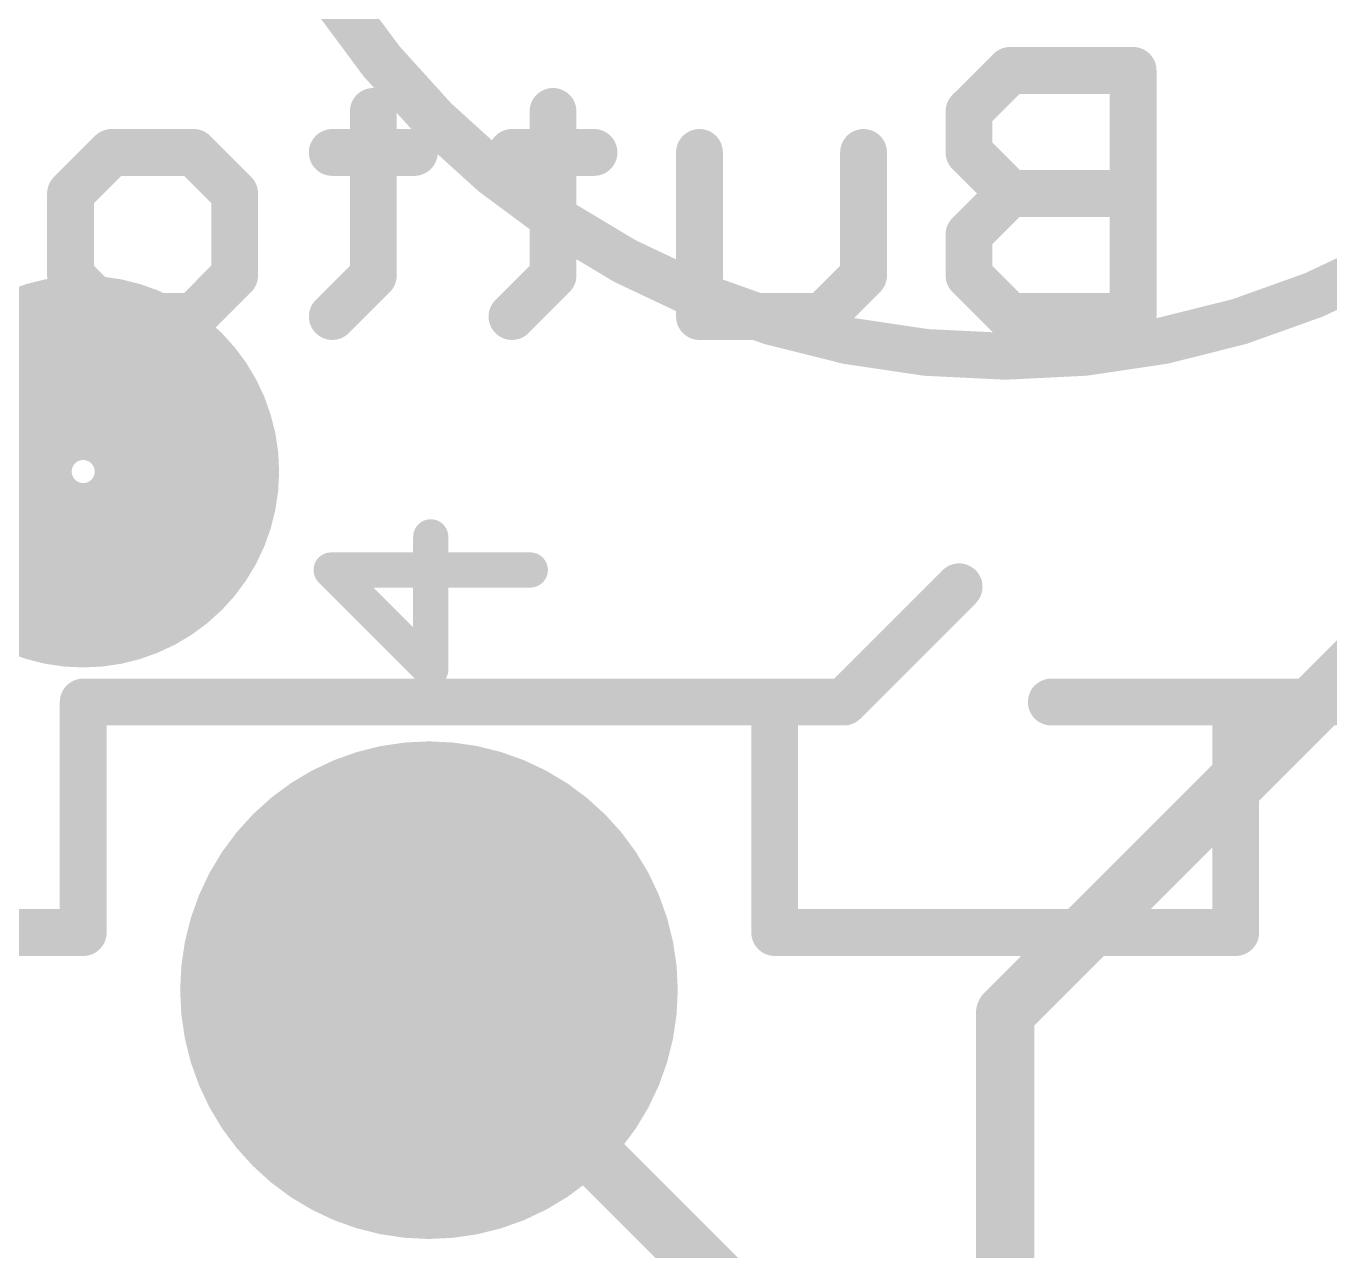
# Model space of a CAD drawing. Extents: x -5.1 to 15.3, y -10.2 to 20.4.
# Drawn here: x 3.37 to 9.03, y 5.32 to 10.63 of the extents above; entities that cross this region are included whole.
import ezdxf

# ---------------------------------------------------------------- set-up
doc = ezdxf.new("R2010")
doc.units = 0
for name, color, linetype in [('1', 12, 'CONTINUOUS'), ('16', 132, 'CONTINUOUS'), ('17', 110, 'CONTINUOUS'), ('21', 41, 'CONTINUOUS'), ('22', 40, 'CONTINUOUS'), ('51', 53, 'CONTINUOUS')]:
    doc.layers.add(name, color=color, linetype=linetype)

# ---------------------------------------------------------------- blocks, each defined once
blk = doc.blocks.new('ROUNDP')
at = {"const_width": 0.5}
blk.add_lwpolyline([(0, -0.25, 1), (0, 0.25, 1), (0, -0.25)], format="xyb", dxfattribs=at)

msp = doc.modelspace()

# ---------------------------------------------------------------- linework, layer by layer
at = {"layer": '1', "const_width": 0.254}
msp.add_lwpolyline([(8.89, 2.68), (5.12, 6.45)], dxfattribs=at)
at = {"layer": '1', "const_width": 0.127}
msp.add_lwpolyline([(5.1649, 6.4949, 1), (5.0751, 6.4051)], format="xyb", dxfattribs=at)
at = {"layer": '16', "const_width": 0.254}
for points in [[(7.62, 6.35), (13.97, 12.7)], [(7.62, 3.81), (7.62, 6.35)]]:
    msp.add_lwpolyline(points, dxfattribs=at)
at = {"layer": '16', "const_width": 0.127}
for points in [[(7.6835, 6.35, 1), (7.5565, 6.35)], [(7.5751, 6.3949, 1), (7.6649, 6.3051)]]:
    msp.add_lwpolyline(points, format="xyb", dxfattribs=at)
at = {"layer": '21'}
for points, const_width in [([(7.62, 9.2, 1), (7.62, 16.2, 1), (7.62, 9.2)], 0.2032), ([(3.62, 8.3, 1), (3.62, 9.1, 1), (3.62, 8.3)], 0.9), ([(5.1657, 8.4169, 1), (5.0895, 8.4169)], 0.0762), ([(4.7224, 8.2998, 1), (4.6685, 8.2459)], 0.0762), ([(4.6955, 8.311, 1), (4.6955, 8.2348)], 0.0762), ([(5.5598, 8.2348, 1), (5.5598, 8.311)], 0.0762), ([(5.0895, 7.8407, 1), (5.1657, 7.8407)], 0.0762), ([(5.1007, 7.8137, 1), (5.1546, 7.8676)], 0.0762), ([(3.62, 7.7508, 1), (3.62, 7.6492)], 0.1016), ([(3.6708, 7.7, 1), (3.5692, 7.7)], 0.1016), ([(6.6708, 7.7, 1), (6.5692, 7.7)], 0.1016), ([(6.62, 7.6492, 1), (6.62, 7.7508)], 0.1016), ([(8.6708, 7.7, 1), (8.5692, 7.7)], 0.1016), ([(8.62, 7.7508, 1), (8.62, 7.6492)], 0.1016), ([(3.62, 6.6492, 1), (3.62, 6.7508)], 0.1016), ([(6.62, 6.7508, 1), (6.62, 6.6492)], 0.1016), ([(8.62, 6.6492, 1), (8.62, 6.7508)], 0.1016), ([(3.5692, 6.7, 1), (3.6708, 6.7)], 0.1016), ([(6.5692, 6.7, 1), (6.6708, 6.7)], 0.1016), ([(8.5692, 6.7, 1), (8.6708, 6.7)], 0.1016)]:
    msp.add_lwpolyline(points, format="xyb", dxfattribs=dict(at, const_width=const_width))
for points, const_width in [([(5.1276, 7.8407), (5.1276, 8.4169)], 0.1524), ([(5.5598, 8.2729), (4.6955, 8.2729)], 0.1524), ([(4.6955, 8.2729), (5.1276, 7.8407)], 0.1524), ([(6.62, 7.7), (3.62, 7.7)], 0.2032), ([(3.62, 7.7), (3.62, 6.7)], 0.2032), ([(6.62, 6.7), (6.62, 7.7)], 0.2032), ([(8.62, 6.7), (8.62, 7.7)], 0.2032), ([(8.62, 7.7), (11.62, 7.7)], 0.2032), ([(3.62, 6.7), (2.77, 6.7)], 0.2032), ([(8.62, 6.7), (6.62, 6.7)], 0.2032)]:
    msp.add_lwpolyline(points, dxfattribs=dict(at, const_width=const_width))
at = {"layer": '22', "const_width": 0.2032}
for points in [[(7.641, 10.4403), (7.463, 10.2624)], [(8.1748, 10.4403), (7.641, 10.4403)], [(8.1748, 9.3726), (8.1748, 10.4403)], [(4.8785, 10.2624), (4.8785, 9.5506)], [(5.6581, 10.2624), (5.6581, 9.5506)], [(7.463, 10.2624), (7.463, 10.0844)], [(3.565, 9.9065), (3.743, 10.0844)], [(3.743, 10.0844), (4.0989, 10.0844)], [(4.0989, 10.0844), (4.2768, 9.9065)], [(5.0564, 10.0844), (4.7005, 10.0844)], [(5.836, 10.0844), (5.4801, 10.0844)], [(6.2936, 9.3726), (6.2936, 10.0844)], [(7.0054, 10.0844), (7.0054, 9.5506)], [(7.463, 10.0844), (7.641, 9.9065)], [(3.565, 9.5506), (3.565, 9.9065)], [(4.2768, 9.9065), (4.2768, 9.5506)], [(7.641, 9.9065), (7.463, 9.7285)], [(8.1748, 9.9065), (7.641, 9.9065)], [(7.463, 9.7285), (7.463, 9.5506)], [(3.743, 9.3726), (3.565, 9.5506)], [(4.2768, 9.5506), (4.0989, 9.3726)], [(4.8785, 9.5506), (4.7005, 9.3726)], [(5.6581, 9.5506), (5.4801, 9.3726)], [(7.0054, 9.5506), (6.8275, 9.3726)], [(7.463, 9.5506), (7.641, 9.3726)], [(4.0989, 9.3726), (3.743, 9.3726)], [(6.8275, 9.3726), (6.2936, 9.3726)], [(7.641, 9.3726), (8.1748, 9.3726)]]:
    msp.add_lwpolyline(points, dxfattribs=at)
at = {"layer": '22', "const_width": 0.1016}
for points in [[(7.641, 10.4911, 1), (7.641, 10.3895)], [(7.6769, 10.4044, 1), (7.605, 10.4762)], [(8.2256, 10.4403, 1), (8.124, 10.4403)], [(8.1748, 10.3895, 1), (8.1748, 10.4911)], [(4.9293, 10.2624, 1), (4.8277, 10.2624)], [(5.7089, 10.2624, 1), (5.6073, 10.2624)], [(7.5138, 10.2624, 1), (7.4122, 10.2624)], [(7.4271, 10.2983, 1), (7.4989, 10.2264)], [(3.743, 10.1352, 1), (3.743, 10.0336)], [(3.7789, 10.0485, 1), (3.707, 10.1203)], [(4.1348, 10.1203, 1), (4.063, 10.0485)], [(4.0989, 10.0336, 1), (4.0989, 10.1352)], [(4.7005, 10.1352, 1), (4.7005, 10.0336)], [(5.0564, 10.0336, 1), (5.0564, 10.1352)], [(5.4801, 10.1352, 1), (5.4801, 10.0336)], [(5.836, 10.0336, 1), (5.836, 10.1352)], [(6.3444, 10.0844, 1), (6.2428, 10.0844)], [(7.0562, 10.0844, 1), (6.9546, 10.0844)], [(7.4989, 10.1203, 1), (7.4271, 10.0485)], [(7.4122, 10.0844, 1), (7.5138, 10.0844)], [(3.6158, 9.9065, 1), (3.5142, 9.9065)], [(3.5291, 9.9424, 1), (3.6009, 9.8705)], [(4.3276, 9.9065, 1), (4.226, 9.9065)], [(4.2409, 9.8705, 1), (4.3127, 9.9424)], [(7.641, 9.9573, 1), (7.641, 9.8557)], [(7.6769, 9.8705, 1), (7.605, 9.9424)], [(7.605, 9.8705, 1), (7.6769, 9.9424)], [(8.1748, 9.8557, 1), (8.1748, 9.9573)], [(7.5138, 9.7285, 1), (7.4122, 9.7285)], [(7.4271, 9.7644, 1), (7.4989, 9.6926)], [(3.6009, 9.5865, 1), (3.5291, 9.5146)], [(4.3127, 9.5146, 1), (4.2409, 9.5865)], [(4.9144, 9.5146, 1), (4.8426, 9.5865)], [(5.694, 9.5146, 1), (5.6221, 9.5865)], [(7.0413, 9.5146, 1), (6.9695, 9.5865)], [(7.4989, 9.5865, 1), (7.4271, 9.5146)], [(3.5142, 9.5506, 1), (3.6158, 9.5506)], [(4.226, 9.5506, 1), (4.3276, 9.5506)], [(4.8277, 9.5506, 1), (4.9293, 9.5506)], [(5.6073, 9.5506, 1), (5.7089, 9.5506)], [(6.9546, 9.5506, 1), (7.0562, 9.5506)], [(7.4122, 9.5506, 1), (7.5138, 9.5506)], [(3.743, 9.4234, 1), (3.743, 9.3218)], [(3.707, 9.3367, 1), (3.7789, 9.4085)], [(4.063, 9.4085, 1), (4.1348, 9.3367)], [(4.0989, 9.3218, 1), (4.0989, 9.4234)], [(4.6646, 9.4085, 1), (4.7364, 9.3367)], [(5.4442, 9.4085, 1), (5.516, 9.3367)], [(6.2936, 9.4234, 1), (6.2936, 9.3218)], [(6.7915, 9.4085, 1), (6.8634, 9.3367)], [(6.8275, 9.3218, 1), (6.8275, 9.4234)], [(7.641, 9.4234, 1), (7.641, 9.3218)], [(7.605, 9.3367, 1), (7.6769, 9.4085)], [(8.1748, 9.3218, 1), (8.1748, 9.4234)], [(6.2428, 9.3726, 1), (6.3444, 9.3726)], [(8.124, 9.3726, 1), (8.2256, 9.3726)]]:
    msp.add_lwpolyline(points, format="xyb", dxfattribs=at)
at = {"layer": '51', "const_width": 0.2032}
for points in [[(6.92, 7.7), (7.42, 8.2)], [(6.32, 7.7), (6.92, 7.7)], [(7.82, 7.7), (8.62, 7.7)]]:
    msp.add_lwpolyline(points, dxfattribs=at)
at = {"layer": '51', "const_width": 0.1016}
for points in [[(7.4559, 8.1641, 1), (7.3841, 8.2359)], [(6.32, 7.7508, 1), (6.32, 7.6492)], [(6.8841, 7.7359, 1), (6.9559, 7.6641)], [(6.92, 7.6492, 1), (6.92, 7.7508)], [(7.82, 7.7508, 1), (7.82, 7.6492)], [(8.62, 7.6492, 1), (8.62, 7.7508)]]:
    msp.add_lwpolyline(points, format="xyb", dxfattribs=at)

# ---------------------------------------------------------------- block references
at = {"layer": '17', "xscale": 2.159, "yscale": 2.159, "rotation": 270}
msp.add_blockref('ROUNDP', (5.12, 6.45), dxfattribs=at)
msp.add_blockref('ROUNDP', (5.12, 6.45), dxfattribs=at)

doc.saveas('drawing.dxf')
